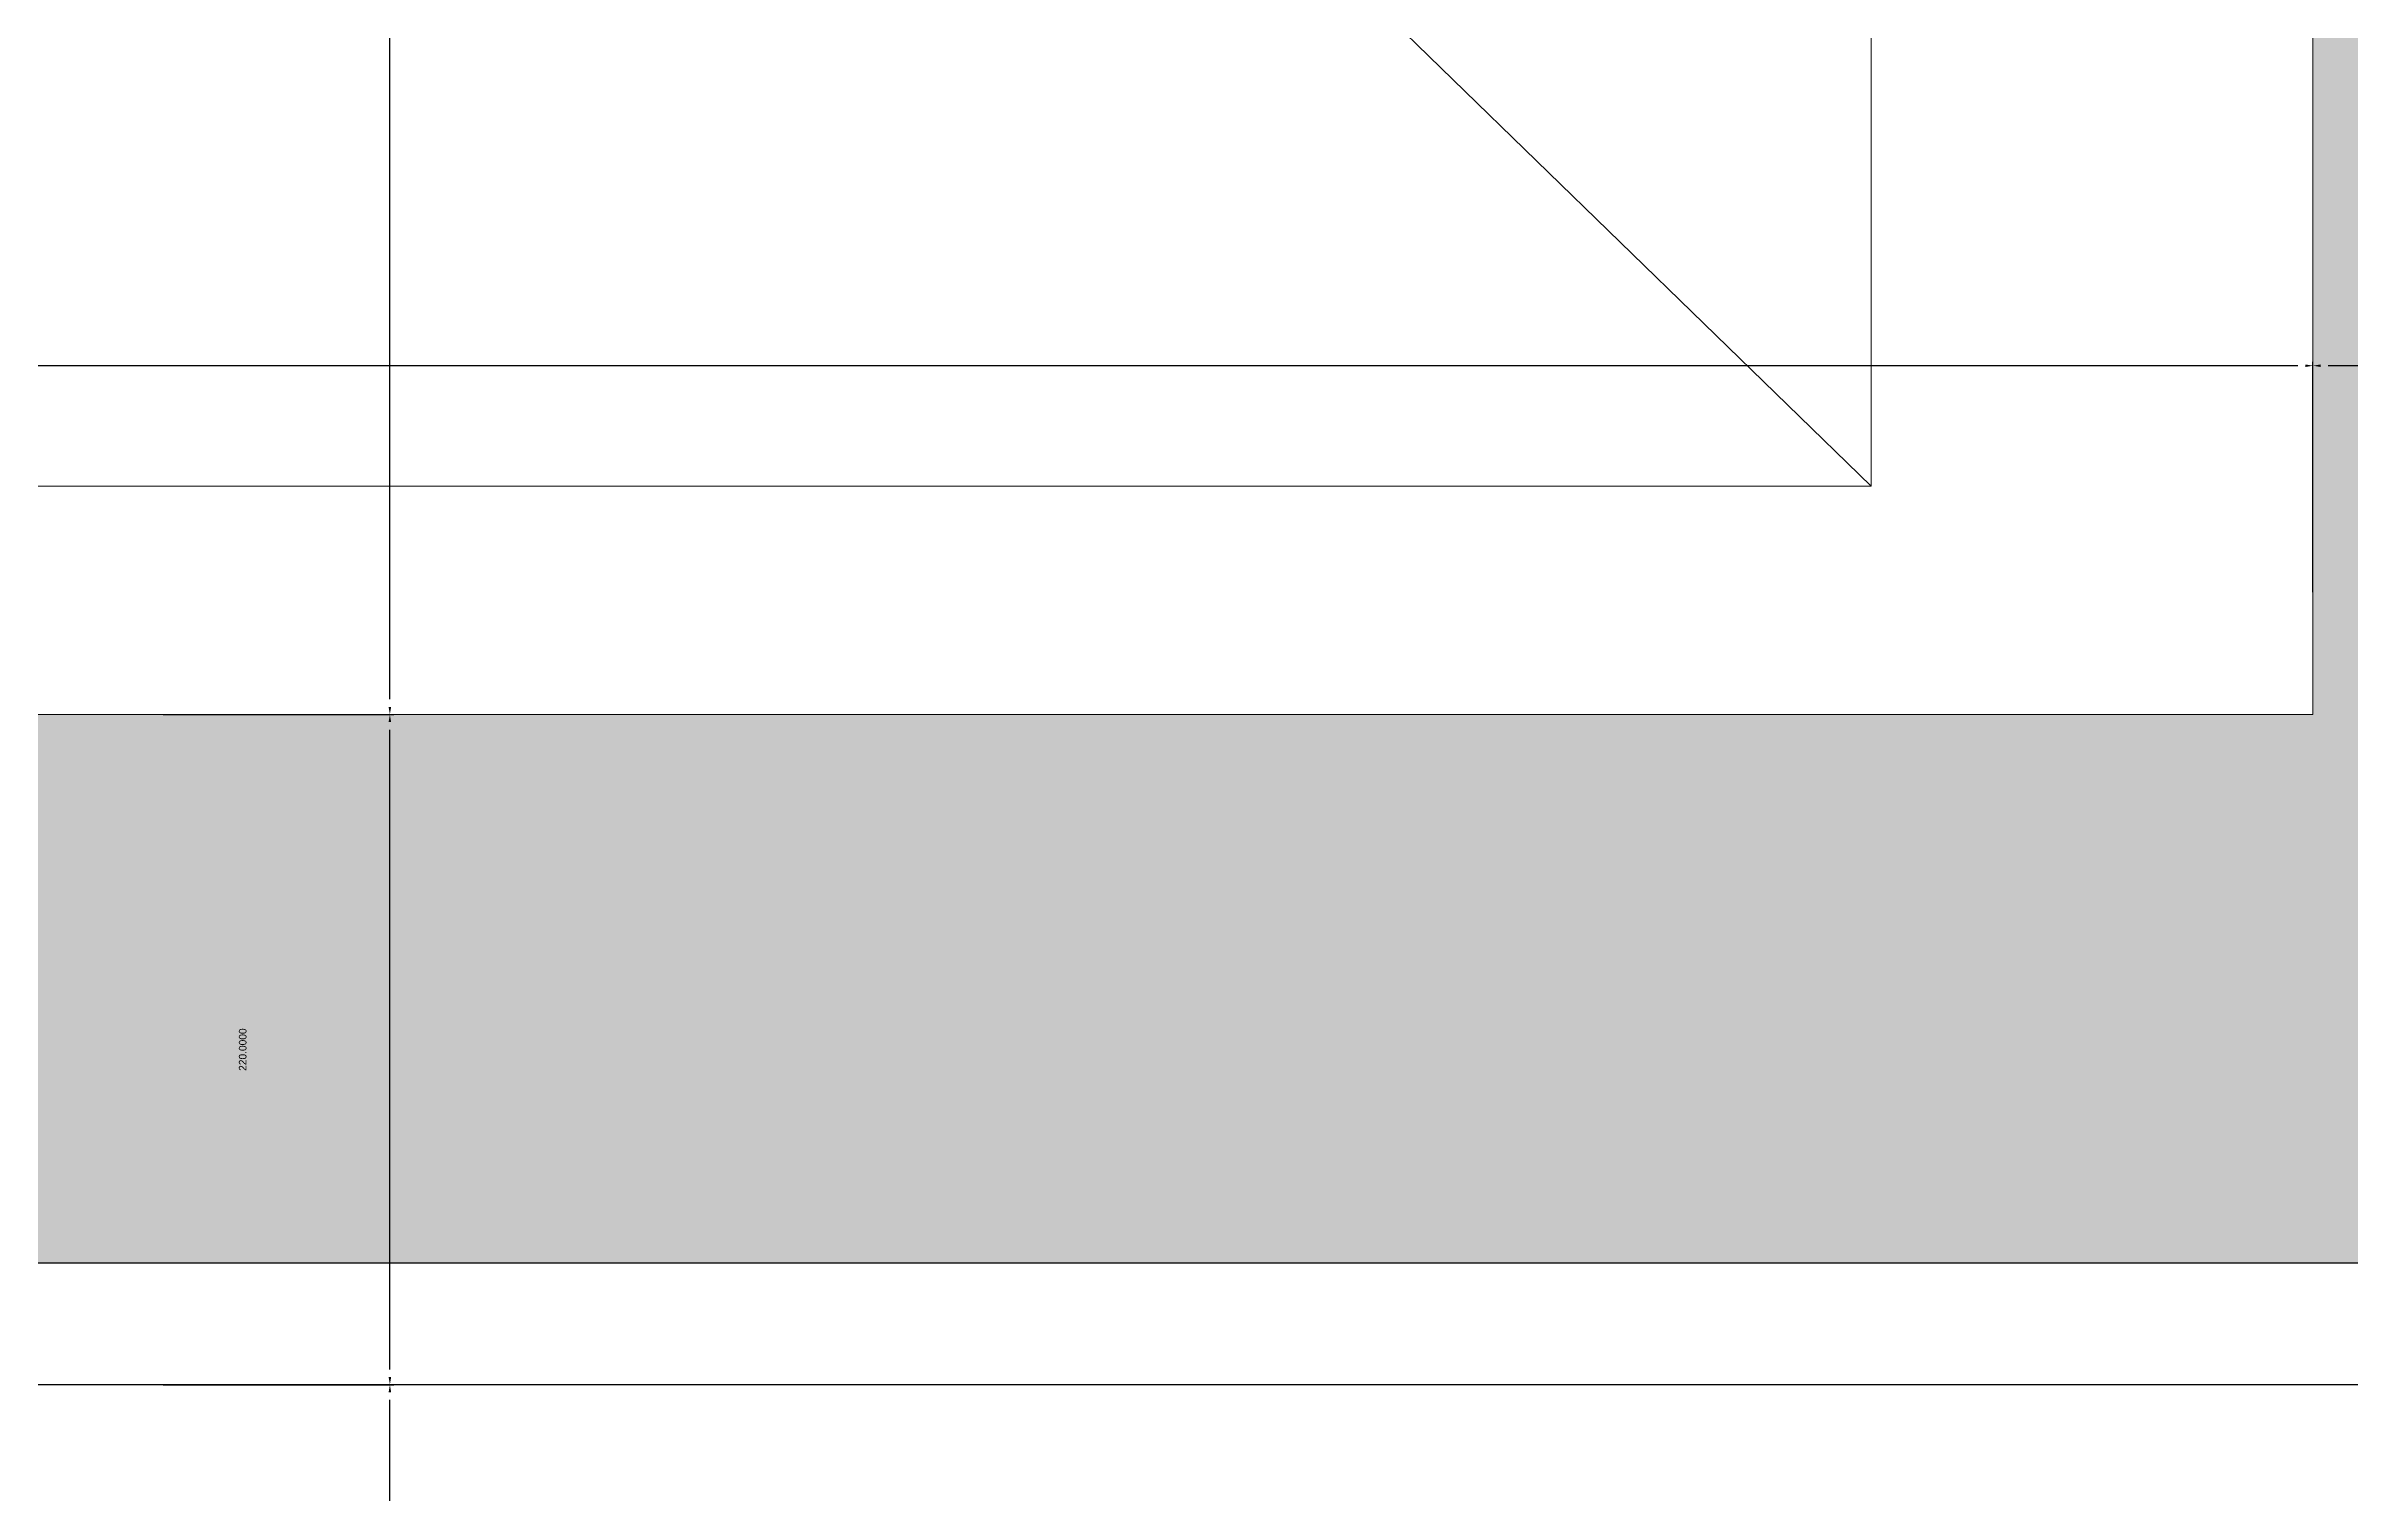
# Model space of a CAD drawing. Extents: x -47641 to 202, y -7675 to 12965.
# Drawn here: x -33664 to -32908, y -5337 to -4862 of the extents above; entities that cross this region are included whole.
import ezdxf

# ---------------------------------------------------------------- set-up
doc = ezdxf.new("R2010")
doc.units = 0
for name, color, linetype, lineweight in [('A-____-____-DIMS', 9, 'CONTINUOUS', 5), ('A-AREA-BNDY-OTLN', 9, 'CONTINUOUS', 5), ('A-DETL-____-THIN', 9, 'CONTINUOUS', 9), ('A-WALL-____-MCUT', 9, 'CONTINUOUS', 25), ('A-WALL-____-PATT', 9, 'CONTINUOUS', 25), ('I-WALL-____-MCUT', 9, 'CONTINUOUS', 25)]:
    doc.layers.add(name, color=color, linetype=linetype, lineweight=lineweight)
doc.dimstyles.get("Standard").update_dxf_attribs({"dimtxt": 2.5, "dimasz": 2.5, "dimexe": 1.25, "dimexo": 0.625, "dimtad": 0, "dimtoh": 1, "dimdec": 4, "dimzin": 1, "dimdsep": 46, "dimtxsty": 'Standard', "dimcen": 0.09, "dimadec": 0, "dimazin": 0, "dimtfac": 1, "dimtdec": 4, "dimtofl": 0, "dimtmove": 0, "dimatfit": 3, "dimfxl": 1, "dimtolj": 1, "dimtzin": 0, "dimarcsym": 0})

# ---------------------------------------------------------------- blocks, each defined once
blk = doc.blocks.new('*D211')
at = {"layer": 'A-____-____-DIMS', "color": 0, "linetype": 'ByBlock', "lineweight": -2}
for p, q in [((-32919.9, -5041.66), (-32919.9, -4966.03)), ((-32704.9, -4967.28), (-32914.9, -4967.28)), ((-32699.9, -5041.66), (-32699.9, -4966.03))]:
    blk.add_line(p, q, dxfattribs=at)
for points in [[(-32919.9, -4967.28), (-32917.4, -4966.87), (-32917.4, -4967.7)], [(-32699.9, -4967.28), (-32702.4, -4967.7), (-32702.4, -4966.87)]]:
    blk.add_solid(points, dxfattribs=at)
at = {"layer": 'A-____-____-DIMS', "color": 0, "linetype": 'CONTINUOUS', "lineweight": -2, "insert": (-32809.9, -4918.99), "char_height": 2.5, "width": 13.6111, "attachment_point": 5}
blk.add_mtext('220.0000', dxfattribs=at)
blk = doc.blocks.new('*D212')
at = {"layer": 'A-____-____-DIMS', "color": 0, "linetype": 'ByBlock', "lineweight": -2}
for p, q in [((-34654.9, -5041.66), (-34654.9, -4966.03)), ((-32924.9, -4967.28), (-34649.9, -4967.28)), ((-32919.9, -5041.66), (-32919.9, -4966.03))]:
    blk.add_line(p, q, dxfattribs=at)
for points in [[(-34654.9, -4967.28), (-34652.4, -4966.87), (-34652.4, -4967.7)], [(-32919.9, -4967.28), (-32922.4, -4967.7), (-32922.4, -4966.87)]]:
    blk.add_solid(points, dxfattribs=at)
at = {"layer": 'A-____-____-DIMS', "color": 0, "linetype": 'CONTINUOUS', "lineweight": -2, "insert": (-33787.4, -4918.97), "char_height": 2.5, "width": 15, "attachment_point": 5}
blk.add_mtext('1735.0000', dxfattribs=at)
blk = doc.blocks.new('*D231')
at = {"layer": 'A-____-____-DIMS', "color": 0, "linetype": 'ByBlock', "lineweight": -2}
for p, q in [((-33625.49, -5301.79), (-33549.86, -5301.79)), ((-33551.11, -5781.79), (-33551.11, -5306.79)), ((-33625.49, -5786.79), (-33549.86, -5786.79))]:
    blk.add_line(p, q, dxfattribs=at)
for points in [[(-33551.11, -5301.79), (-33550.7, -5304.29), (-33551.53, -5304.29)], [(-33551.11, -5786.79), (-33551.53, -5784.29), (-33550.7, -5784.29)]]:
    blk.add_solid(points, dxfattribs=at)
at = {"layer": 'A-____-____-DIMS', "color": 0, "linetype": 'CONTINUOUS', "lineweight": -2, "insert": (-33599.41, -5544.29), "char_height": 2.5, "width": 13.8889, "attachment_point": 5, "rotation": 90}
blk.add_mtext('485.0000', dxfattribs=at)
blk = doc.blocks.new('*D232')
at = {"layer": 'A-____-____-DIMS', "color": 0, "linetype": 'ByBlock', "lineweight": -2}
for p, q in [((-33625.49, -5081.79), (-33549.86, -5081.79)), ((-33551.11, -5296.79), (-33551.11, -5086.79)), ((-33625.49, -5301.79), (-33549.86, -5301.79))]:
    blk.add_line(p, q, dxfattribs=at)
for points in [[(-33551.11, -5081.79), (-33550.7, -5084.29), (-33551.53, -5084.29)], [(-33551.11, -5301.79), (-33551.53, -5299.29), (-33550.7, -5299.29)]]:
    blk.add_solid(points, dxfattribs=at)
at = {"layer": 'A-____-____-DIMS', "color": 0, "linetype": 'CONTINUOUS', "lineweight": -2, "insert": (-33599.41, -5191.79), "char_height": 2.5, "width": 13.6111, "attachment_point": 5, "rotation": 90}
blk.add_mtext('220.0000', dxfattribs=at)
blk = doc.blocks.new('*D233')
at = {"layer": 'A-____-____-DIMS', "color": 0, "linetype": 'ByBlock', "lineweight": -2}
for p, q in [((-33625.49, -3481.79), (-33549.86, -3481.79)), ((-33551.11, -5076.79), (-33551.11, -3486.79)), ((-33625.49, -5081.79), (-33549.86, -5081.79))]:
    blk.add_line(p, q, dxfattribs=at)
for points in [[(-33551.11, -3481.79), (-33550.7, -3484.29), (-33551.53, -3484.29)], [(-33551.11, -5081.79), (-33551.53, -5079.29), (-33550.7, -5079.29)]]:
    blk.add_solid(points, dxfattribs=at)
at = {"layer": 'A-____-____-DIMS', "color": 0, "linetype": 'CONTINUOUS', "lineweight": -2, "insert": (-33608.48, -4298.37), "char_height": 2.5, "width": 15, "attachment_point": 5, "rotation": 90}
blk.add_mtext('1600.0000', dxfattribs=at)

msp = doc.modelspace()

# ---------------------------------------------------------------- hatches: boundary and pattern name
at = {"layer": 'A-WALL-____-PATT', "lineweight": 9}
for points in [[(-32739.90222, -5261.79436), (-32739.90222, -3481.79436), (-32919.90222, -3481.79436), (-32919.90222, -5261.79436)], [(-32919.90222, -5261.79436), (-32919.90222, -5081.79436), (-34834.90222, -5081.79436), (-34834.90222, -5261.79436), (-33920.60438, -5261.79436)]]:
    msp.add_hatch(color=256, dxfattribs=at).paths.add_polyline_path(points, flags=0)
at = {"layer": 'A-WALL-____-PATT', "lineweight": 5}
h = msp.add_hatch(dxfattribs=at)
h.set_pattern_fill('FP_1', color=256, style=0)
h.set_pattern_definition([])
h.paths.add_polyline_path([(-32449.90222, -5741.79436), (-32449.90222, -5301.79436), (-35134.93142, -5301.79436), (-35134.93142, -5741.79436), (-32734.90222, -5741.79436)], flags=0)
h.paths.add_polyline_path([(-36134.93142, -5741.79436), (-36134.93142, -5301.79436), (-41634.93142, -5301.79436), (-41634.93142, -5741.79436), (-37313.92271, -5741.79436)], flags=0)
h.paths.add_polyline_path([(-42634.93142, -5741.79436), (-42634.93142, -5301.79436), (-45274.90222, -5301.79436), (-45274.90222, -5741.79436), (-44100.55937, -5741.79436)], flags=0)
h.paths.add_polyline_path([(-32834.90222, -5740.13128), (-32834.90222, -5640.13128), (-32734.90222, -5640.13128), (-32734.90222, -5740.13128)], flags=0)
h.paths.add_polyline_path([(-41254.90222, -5740.13128), (-41254.90222, -5640.13128), (-41154.90222, -5640.13128), (-41154.90222, -5740.13128)], flags=0)
h.paths.add_polyline_path([(-44834.90222, -5740.13128), (-44834.90222, -5640.13128), (-44734.90222, -5640.13128), (-44734.90222, -5740.13128)], flags=0)

# ---------------------------------------------------------------- linework, layer by layer
at = {"layer": 'A-AREA-BNDY-OTLN'}
for points in [[(-40224.90222, -726.79436), (-40224.90222, -2226.79436), (-36634.90222, -2226.79436), (-36634.90222, -2701.79436), (-36734.90222, -2701.79436), (-36734.90222, -5301.79436), (-32699.90222, -5301.79436), (-32699.90222, -5261.79436), (-34834.90222, -5261.79436), (-34834.90222, -3301.79436), (-34834.90222, -2226.79436), (-33977.40222, -2226.79436), (-32699.90222, -2226.79436), (-32699.90222, -726.79436), (-34252.40222, -726.79436), (-36302.40222, -726.79436), (-36834.90222, -726.79436), (-37367.40222, -726.79436), (-37917.40222, -726.79436), (-38777.40222, -726.79436)], [(-34654.90222, -3481.79436), (-34654.90222, -5081.79436), (-32919.90222, -5081.79436), (-32919.90222, -3481.79436)]]:
    msp.add_lwpolyline(points, close=True, dxfattribs=at)
at = {"layer": 'A-DETL-____-THIN'}
for p, q in [((-34504.90222, -3606.79436), (-33064.90222, -5006.79436)), ((-33064.90222, -3606.79436), (-33064.90222, -5006.79436)), ((-33064.90222, -5006.79436), (-34504.90222, -5006.79436))]:
    msp.add_line(p, q, dxfattribs=at)
at = {"layer": 'A-WALL-____-MCUT'}
msp.add_line((-32699.90222, -5301.79436), (-35009.88181, -5301.79436), dxfattribs=at)
at = {"layer": 'I-WALL-____-MCUT'}
msp.add_line((-34834.90222, -5261.79436), (-32739.90222, -5261.79436), dxfattribs=at)

# ---------------------------------------------------------------- dimensions: what is measured, and where the dimension line sits
at = {"layer": 'A-____-____-DIMS', "lineweight": 9}
for base, p1, p2, picture, middle in [((-33551.11244, -3481.79436), (-33626.11244, -5081.79436), (-33626.11244, -3481.79436), '*D233', (-33608.47966, -4298.37245)), ((-33551.11244, -5081.79436), (-33626.11244, -5301.79436), (-33626.11244, -5081.79436), '*D232', (-33599.40541, -5191.79436)), ((-33551.11244, -5301.79436), (-33626.11244, -5786.79436), (-33626.11244, -5301.79436), '*D231', (-33599.40541, -5544.29436))]:
    dim = msp.add_linear_dim(base=base, p1=p1, p2=p2, angle=90, dimstyle='Standard', dxfattribs=at)
    dim.commit()
    dim.dimension.update_dxf_attribs({"geometry": picture, "text_midpoint": middle})
for base, p1, p2, picture, middle in [((-34654.90222, -4967.28471), (-32919.90222, -5042.28471), (-34654.90222, -5042.28471), '*D212', (-33787.40222, -4918.96616)), ((-32919.90222, -4967.28471), (-32699.90222, -5042.28471), (-32919.90222, -5042.28471), '*D211', (-32809.90222, -4918.99174))]:
    dim = msp.add_linear_dim(base=base, p1=p1, p2=p2, dimstyle='Standard', dxfattribs=at)
    dim.commit()
    dim.dimension.update_dxf_attribs({"geometry": picture, "text_midpoint": middle})

doc.saveas('drawing.dxf')
